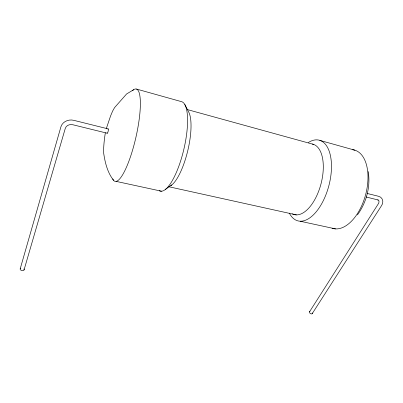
<?xml version="1.0" encoding="UTF-8"?>
<svg xmlns="http://www.w3.org/2000/svg" width="403" height="403" viewBox="0 0 403 403"><rect width="100%" height="100%" fill="white"/><g stroke="black" fill="none" stroke-linecap="round" stroke-linejoin="round"><path stroke-width="0.6" d="M105.349 132.743C104.296 139.186 103.636 145.71 103.541 152.238C104.936 162.097 107.269 172.298 113.56 180.292M106.246 128.789L110.568 115.968L112.603 111.117L114.583 107.586L126.592 93.975L133.68 89.703M20.241 268.675L60.944 126.733C62.536 121.52 68.757 119.001 73.794 120.336L108.216 128.915M24.049 269.919L65.261 128.466C66.304 125.182 69.664 124.094 72.978 124.784L107.284 133.232M309.529 311.801L378.79 203.072L379.027 200.996L377.848 199.873L378.14 199.984L366.226 197.007M357.446 214.87C366.463 202.543 370.664 186.649 368.221 171.512M312.179 313.71L381.591 205.57C384.099 202.407 382.719 197.027 378.518 196.281L367.118 193.44M165.472 189.355L171.799 184.947M116.084 181.37L161.512 191.208M300.175 221.232L335.553 228.894M168.882 186.755L296.396 214.885M187.138 109.525L313.469 144.355M136.607 89.083L181.854 101.752A45.977 13.314 -76.7 0 1 183.204 151.941A45.977 13.314 -76.7 0 1 159.25 190.725M319.796 140.375L354.952 150.218M184.796 104.513L188.523 111.686A39.826 11.873 -76.6 0 1 187.733 150.838A39.826 11.873 -76.6 0 1 170.746 185.697M132.451 90.725A47.373 10.423 -77.1 0 1 136.138 136.34A47.373 10.423 -77.1 0 1 112.734 178.917M308.386 142.501A41.731 20.941 -75.1 0 1 328.722 186.257A41.731 20.941 -75.1 0 1 289.339 213.111M352.625 149.715A40.653 22.593 -74.6 0 1 365.712 194.377A40.653 22.593 -74.6 0 1 332.077 228.204M312.204 312.955A1.637 0.882 33.4 0 1 311.489 313.912A1.637 0.882 33.4 0 1 309.61 312.753A1.637 0.882 33.4 0 1 310.003 311.595M23.908 268.917A2.02 1.28 11.9 0 1 23.218 270.524A2.02 1.28 11.9 0 1 20.563 269.894A2.02 1.28 11.9 0 1 20.795 268.176M107.933 129.217A2.211 0.428 -77.2 0 1 108.387 129.675A2.211 0.428 -77.2 0 1 107.787 132.451A2.211 0.428 -77.2 0 1 107.127 132.945M312.325 144.052A36.411 18.004 -75.2 0 1 320.597 185.37A36.411 18.004 -75.2 0 1 292.422 213.867"/></g></svg>
